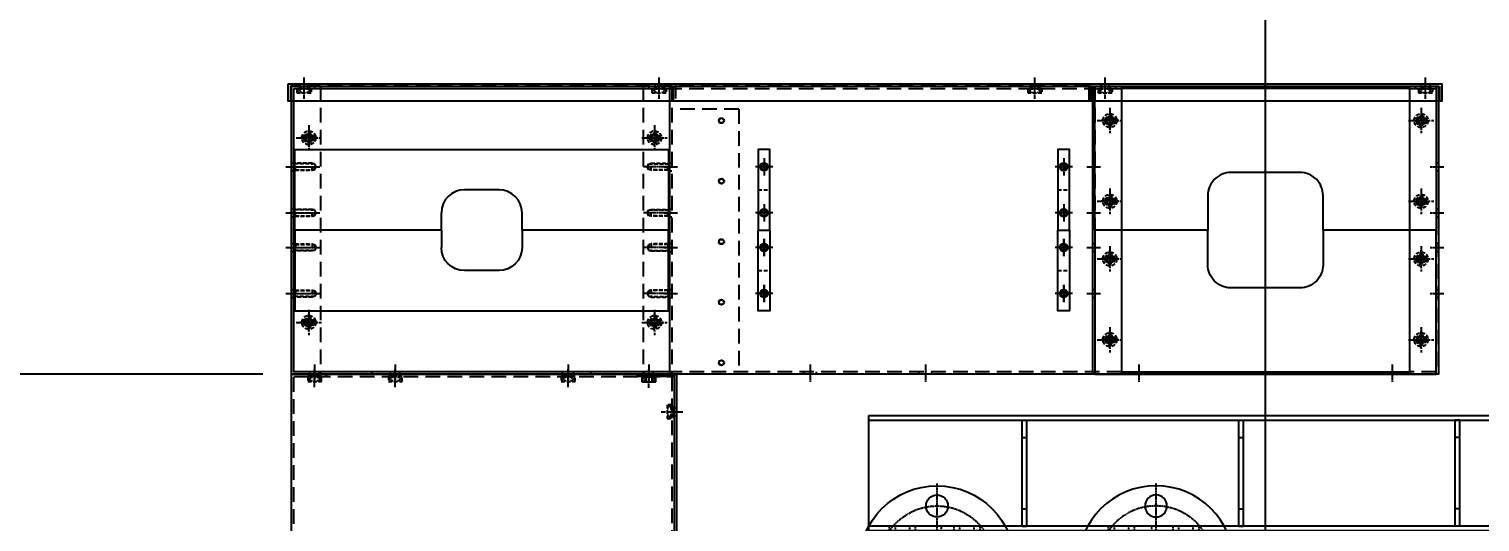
# Model space of a CAD drawing. Header units: millimetres. Extents: x -18234 to 26733, y 279 to 18488.
# Drawn here: x 5422 to 6681, y 6855 to 7283 of the extents above; entities that cross this region are included whole.
import ezdxf

# ---------------------------------------------------------------- set-up
doc = ezdxf.new("R2010")
doc.units = ezdxf.units.MM
for name, pattern in [('CENTER', [2, 1.25, -0.25, 0.25, -0.25]), ('CENTER1', [10, 7, -1, 1, -1]), ('HIDDEN2', [4.7625, 3.175, -1.5875]), ('HIDDENX2', [19.05, 12.7, -6.35]), ('PHANTOM', [2.5, 1.25, -0.25, 0.25, -0.25, 0.25, -0.25])]:
    doc.linetypes.add(name, pattern=pattern)
for name, color, linetype in [('BOM-UDEF', 3, 'Continuous'), ('CENTER', 1, 'CENTER'), ('CL', 1, 'CENTER'), ('PL', 5, 'PHANTOM'), ('THIN', 3, 'Continuous'), ('마크5', 254, 'Continuous')]:
    doc.layers.add(name, color=color, linetype=linetype)
doc.styles.add('ROAMNS', font='romans.shx', dxfattribs={"width": 0.8, "bigfont": 'whgtxt.shx'})
doc.dimstyles.new('20 한덕_도면칫수', dxfattribs={"dimscale": 20, "dimtxt": 3.3, "dimasz": 2, "dimexe": 0.65, "dimexo": 1.25, "dimgap": 1, "dimtad": 1, "dimdsep": 46, "dimtxsty": 'ROAMNS', "dimcen": 0, "dimclrd": 7, "dimclre": 7, "dimclrt": 2, "dimadec": 0, "dimazin": 2, "dimtp": 0.1, "dimtm": 0.1, "dimtfac": 0.71, "dimtmove": 0, "dimatfit": 3, "dimfxl": 1, "dimlwd": -1, "dimlwe": -1, "dimarcsym": 1})

# ---------------------------------------------------------------- blocks, each defined once
blk = doc.blocks.new('A$C2EF3131F')
at = {"linetype": 'HIDDEN2'}
h = blk.add_hatch(dxfattribs=at)
h.set_pattern_fill('ANSI31', color=2, scale=0.5, style=0)
h.set_pattern_definition([(45, (-11955.3411, -14227.6622), (-1.12253202, 1.12253202), [])])
h.paths.add_polyline_path([(6, 3), (6, 6), (1.8, 6), (1.8, 3)])
h.paths.add_polyline_path([(1.8, 4.25), (0, 4.25), (0, 3), (1.8, 3)])
h.paths.add_polyline_path([(1.8, -4.25), (1.8, -3), (0, -3), (0, -4.25)])
h.paths.add_polyline_path([(1.8, -3), (1.8, -6), (6, -6), (6, -3)])
at = {"color": 2, "linetype": 'HIDDEN2'}
for p, q in [((0, -4.25), (0, 4.25)), ((0, 4.25), (1.8, 4.25)), ((0, 3), (6, 3)), ((0, 2.6), (6, 2.6)), ((1.8, -6), (1.8, 6)), ((1.8, 6), (6, 6)), ((6, 6), (6, -6)), ((0, -2.6), (6, -2.6)), ((0, -3), (6, -3)), ((0, -4.25), (1.8, -4.25)), ((6, -6), (1.8, -6))]:
    blk.add_line(p, q, dxfattribs=at)
at = {"layer": 'CENTER', "color": 1, "linetype": 'CENTER', "ltscale": 3}
blk.add_line((11, 0), (-5, 0), dxfattribs=at)
blk = doc.blocks.new('A$C2D0A6EF8')
at = {"color": 2, "linetype": 'HIDDENX2'}
for p, q in [((10, 265), (10, 263)), ((-5, 0), (-5, 2)), ((5, 0), (5, 2)), ((10, 2), (10, 0)), ((65, 0), (65, 2)), ((75, 0), (75, 2)), ((215, 2), (215, 0)), ((225, 2), (225, 0))]:
    blk.add_line(p, q, dxfattribs=at)
at = {"color": 1, "linetype": 'CENTER1'}
for p, q in [((0, -5.5), (0, 7.5)), ((70, -5.5), (70, 7.5)), ((220, -5.5), (220, 7.5))]:
    blk.add_line(p, q, dxfattribs=at)
at = {"color": 4, "elevation": 2745.7}
blk.add_lwpolyline([(-20, 265), (312, 265), (312, 0), (-20, 0)], close=True, dxfattribs=at)
at = {"color": 2, "linetype": 'HIDDENX2', "elevation": 2745.7}
blk.add_lwpolyline([(-18, 263), (310, 263), (310, 2), (-18, 2)], close=True, dxfattribs=at)
at = {"color": 4, "xscale": -1, "rotation": 90}
for p in [(0, 264.8), (70, 264.8), (220, 264.8)]:
    blk.add_blockref('A$C2EF3131F', p, dxfattribs=at)
at = {"color": 4, "xscale": -1}
for p in [(311.8, 232.5, 2745.7), (311.8, 32.5, 2745.7)]:
    blk.add_blockref('A$C2EF3131F', p, dxfattribs=at)
blk = doc.blocks.new('hngfjjeay4w3')
h = blk.add_hatch()
h.set_pattern_fill('ANSI31', color=256, scale=0.5, style=0)
h.paths.add_polyline_path([(11961.3, 14230.7), (11961.3, 14233.7), (11957.1, 14233.7), (11957.1, 14230.7)])
h.paths.add_polyline_path([(11957.1, 14231.9), (11955.3, 14231.9), (11955.3, 14230.7), (11957.1, 14230.7)])
h.paths.add_polyline_path([(11957.1, 14223.4), (11957.1, 14224.7), (11955.3, 14224.7), (11955.3, 14223.4)])
h.paths.add_polyline_path([(11957.1, 14224.7), (11957.1, 14221.7), (11961.3, 14221.7), (11961.3, 14224.7)])
at = {"color": 6}
for p, q in [((11955.3, 14223.4, 0), (11955.3, 14231.9, 0)), ((11955.3, 14231.9, 0), (11957.1, 14231.9, 0)), ((11957.1, 14221.7, 0), (11957.1, 14233.7, 0)), ((11957.1, 14233.7, 0), (11961.3, 14233.7, 0)), ((11961.3, 14233.7, 0), (11961.3, 14221.7, 0)), ((11955.3, 14223.4, 0), (11957.1, 14223.4, 0)), ((11961.3, 14221.7, 0), (11957.1, 14221.7, 0))]:
    blk.add_line(p, q, dxfattribs=at)
for p, q in [((11955.3, 14230.7, 0), (11961.3, 14230.7, 0)), ((11955.3, 14224.7, 0), (11961.3, 14224.7, 0))]:
    blk.add_line(p, q)
at = {"color": 3}
for p, q in [((11955.3, 14230.3, 0), (11961.3, 14230.3, 0)), ((11955.3, 14225.1, 0), (11961.3, 14225.1, 0))]:
    blk.add_line(p, q, dxfattribs=at)
at = {"layer": 'CENTER', "color": 1, "linetype": 'CENTER', "ltscale": 3}
blk.add_line((11966.3, 14227.7, 0), (11950.3, 14227.7, 0), dxfattribs=at)
blk = doc.blocks.new('A$C560A243E')
at = {"color": 4}
for p, q in [((-32, 32.5, -2745.706869), (-32, 30.5, -2745.706869)), ((-13, 32.5), (-32, 32.5)), ((0, 30.5), (-32, 30.5)), ((-13, 32.5), (2, 32.5)), ((0, 30.5), (0, -232.5)), ((2, 32.5), (2, -232.5)), ((2, -232.5), (0, -232.5))]:
    blk.add_line(p, q, dxfattribs=at)
at = {"color": 1, "linetype": 'CENTER1'}
for p, q in [((-5.5, 0), (7.5, 0)), ((-5.5, -200), (7.5, -200))]:
    blk.add_line(p, q, dxfattribs=at)
at = {"color": 2, "linetype": 'HIDDENX2'}
for p, q in [((0, 3.5), (2, 3.5)), ((0, -3.5), (2, -3.5)), ((0, -196.5), (2, -196.5)), ((0, -203.5), (2, -203.5))]:
    blk.add_line(p, q, dxfattribs=at)
at = {"xscale": -1, "rotation": 90}
blk.add_blockref('hngfjjeay4w3', (14205.66225, 11987.141145, -0.000001), dxfattribs=at)
blk = doc.blocks.new('gfjteherz4')
at = {"color": 1, "linetype": 'CENTER1'}
blk.add_line((13418.6, 25056), (13440.6, 25056), dxfattribs=at)
at = {"color": 2, "linetype": 'HIDDEN2'}
for radius in [6, 4.25]:
    blk.add_circle((13429.6, 25056), radius, dxfattribs=at)
at = {"color": 3}
blk.add_circle((13429.6, 25056), 2.46, dxfattribs=at)
blk.add_arc((13429.6, 25056), 3, 285, 195)
at = {"layer": 'CENTER', "color": 1, "linetype": 'CENTER1'}
blk.add_line((13429.6, 25067), (13429.6, 25045), dxfattribs=at)
blk = doc.blocks.new('A$C00002856')
blk.add_blockref('gfjteherz4', (-13429.6, -25056))
blk = doc.blocks.new('A$C3484428E')
at = {"color": 2, "linetype": 'HIDDENX2'}
for p, q in [((-183.5, -2), (-183.5, 0)), ((-176.5, -2), (-176.5, 0)), ((-143.5, -2), (-143.5, 0)), ((-136.5, -2), (-136.5, 0)), ((-113.5, -2), (-113.5, 0)), ((-106.5, -2), (-106.5, 0)), ((-73.5, -2), (-73.5, 0)), ((-66.5, -2), (-66.5, 0)), ((-250, -20, -2745.7), (-248, -20, -2745.7)), ((0, -34.5), (-2, -34.5)), ((0, -45.5), (-2, -45.5)), ((0, -254.5), (-2, -254.5)), ((0, -265.5), (-2, -265.5)), ((-250, -280, -2745.7), (-248, -280, -2745.7)), ((-250, -298, -2745.7), (0, -298, -2745.7)), ((-183.5, -300, -2745.7), (-183.5, -298, -2745.7)), ((-176.5, -300, -2745.7), (-176.5, -298, -2745.7)), ((-143.5, -300, -2745.7), (-143.5, -298, -2745.7)), ((-136.5, -300, -2745.7), (-136.5, -298, -2745.7)), ((-113.5, -300, -2745.7), (-113.5, -298, -2745.7)), ((-106.5, -300, -2745.7), (-106.5, -298, -2745.7)), ((-73.5, -300, -2745.7), (-73.5, -298, -2745.7)), ((-66.5, -300, -2745.7), (-66.5, -298, -2745.7)), ((0, -439.5, 2745.7), (-2, -439.5, 2745.7)), ((0, -450.5, 2745.7), (-2, -450.5, 2745.7)), ((0, -539.5, 2745.7), (-2, -539.5, 2745.7)), ((0, -550.5, 2745.7), (-2, -550.5, 2745.7)), ((-230, -607, -2745.7), (-230, -665, -2745.7)), ((-230, -607, -5491.4), (-2, -607, -5491.4)), ((-250, -665, -2745.7), (0, -665, -2745.7)), ((-250, -667, -2745.7), (0, -667, -2745.7)), ((-183.5, -667, -2745.7), (-183.5, -665, -2745.7)), ((-176.5, -667, -2745.7), (-176.5, -665, -2745.7)), ((-143.5, -667, -2745.7), (-143.5, -665, -2745.7)), ((-136.5, -667, -2745.7), (-136.5, -665, -2745.7)), ((-113.5, -667, -2745.7), (-113.5, -665, -2745.7)), ((-106.5, -667, -2745.7), (-106.5, -665, -2745.7)), ((-73.5, -667, -2745.7), (-73.5, -665, -2745.7)), ((-66.5, -667, -2745.7), (-66.5, -665, -2745.7)), ((-250, -685, -2745.7), (-248, -685, -2745.7)), ((-250, -690, -2745.7), (0, -690, -2745.7)), ((0, -681), (-2, -681)), ((0, -689), (-2, -689)), ((0, -735, -2745.7), (-2, -735, -2745.7)), ((0, -750, -2745.7), (-2, -750, -2745.7)), ((0, -760, -2745.7), (-2, -760, -2745.7)), ((0, -901, -2745.7), (-2, -901, -2745.7)), ((0, -909, -2745.7), (-2, -909, -2745.7)), ((0, -925, -2745.7), (-2, -925, -2745.7)), ((-250, -970, -2745.7), (0, -970, -2745.7)), ((-250, -975, -2745.7), (-248, -975, -2745.7)), ((0, -971), (-2, -971)), ((0, -979), (-2, -979)), ((-183.5, -995), (-183.5, -993)), ((-176.5, -995), (-176.5, -993)), ((-143.5, -995), (-143.5, -993)), ((-136.5, -995), (-136.5, -993)), ((-113.5, -995), (-113.5, -993)), ((-106.5, -995), (-106.5, -993)), ((-73.5, -995), (-73.5, -993)), ((-66.5, -995), (-66.5, -993))]:
    blk.add_line(p, q, dxfattribs=at)
at = {"color": 1, "linetype": 'CENTER'}
for p, q in [((-180, -7), (-180, 5)), ((-140, -7), (-140, 5)), ((-110, -7), (-110, 5)), ((-70, -7), (-70, 5)), ((-8.5, -40, -2745.7), (6.5, -40, -2745.7)), ((-8.5, -260, -2745.7), (6.5, -260, -2745.7)), ((-180, -305, -2745.7), (-180, -293, -2745.7)), ((-140, -305, -2745.7), (-140, -293, -2745.7)), ((-110, -305, -2745.7), (-110, -293, -2745.7)), ((-70, -305, -2745.7), (-70, -293, -2745.7)), ((-187.5, -325), (-172.5, -325)), ((-180, -317.5), (-180, -332.5)), ((-147.5, -325), (-132.5, -325)), ((-140, -317.5), (-140, -332.5)), ((-117.5, -325), (-102.5, -325)), ((-110, -317.5), (-110, -332.5)), ((-77.5, -325), (-62.5, -325)), ((-70, -317.5), (-70, -332.5)), ((-8.5, -445), (6.5, -445)), ((-8.5, -545), (6.5, -545)), ((-180, -577.5), (-180, -592.5)), ((-140, -577.5), (-140, -592.5)), ((-110, -577.5), (-110, -592.5)), ((-70, -577.5), (-70, -592.5)), ((-187.5, -585), (-172.5, -585)), ((-147.5, -585), (-132.5, -585)), ((-117.5, -585), (-102.5, -585)), ((-77.5, -585), (-62.5, -585)), ((-180, -672, -2745.7), (-180, -660, -2745.7)), ((-140, -672, -2745.7), (-140, -660, -2745.7)), ((-110, -672, -2745.7), (-110, -660, -2745.7)), ((-70, -672, -2745.7), (-70, -660, -2745.7)), ((-8.5, -685), (6.5, -685)), ((-8.5, -755, -2745.7), (6.5, -755, -2745.7)), ((-8.5, -905, -2745.7), (6.5, -905, -2745.7)), ((-8.5, -975), (6.5, -975)), ((-180, -1000), (-180, -988)), ((-140, -1000), (-140, -988)), ((-110, -1000), (-110, -988)), ((-70, -1000), (-70, -988))]:
    blk.add_line(p, q, dxfattribs=at)
at = {"color": 4}
for p, q in [((-250, -25, -2745.7), (0, -25, -2745.7)), ((-248, -25), (-248, -275, -2745.7)), ((-2, -275), (-2, -25)), ((-250, -275, -2745.7), (0, -275, -2745.7)), ((-250, -300, -2745.7), (0, -300, -2745.7))]:
    blk.add_line(p, q, dxfattribs=at)
blk.add_lwpolyline([(-250, -995), (-250, 0), (0, 0), (0, -995)], close=True, dxfattribs=at)
at = {"color": 2, "linetype": 'HIDDENX2'}
for points in [[(-248, -25), (-248, -2), (-2, -2), (-2, -25)], [(-2, -275), (-2, -993), (-248, -993), (-248, -275)]]:
    blk.add_lwpolyline(points, dxfattribs=at)
at = {"color": 4}
for centre in [(-180, -325), (-140, -325), (-110, -325), (-70, -325), (-180, -585), (-140, -585), (-110, -585), (-70, -585)]:
    blk.add_circle(centre, 3.5, dxfattribs=at)
at = {"color": 40}
for centre, radius in [((-220, -622, -2745.7), 2.25), ((-220, -622, -2745.7), 2), ((-167.5, -622, -2745.7), 2.25), ((-167.5, -622, -2745.7), 2), ((-115, -622, -2745.7), 2.25), ((-115, -622, -2745.7), 2), ((-62.5, -622, -2745.7), 2.25), ((-62.5, -622, -2745.7), 2), ((-10, -622, -2745.7), 2.25), ((-10, -622, -2745.7), 2)]:
    blk.add_circle(centre, radius, dxfattribs=at)
at = {"color": 4}
for p in [(-249.8, -11, -2745.7), (-249.8, -289, -2745.7), (-249.8, -350, -2745.7), (-249.8, -676, -2745.7), (-249.8, -984, -2745.7)]:
    blk.add_blockref('A$C2EF3131F', p, dxfattribs=at)
at = {"color": 4, "rotation": 90}
for p in [(-220, -15, -2745.7), (-150, -15, -2745.7), (-100, -15, -2745.7), (-30, -15, -2745.7), (-220, -285, -2745.7), (-150, -285, -2745.7), (-100, -285, -2745.7), (-30, -285, -2745.7), (-205, -680, -2745.7), (-45, -680, -2745.7), (-205, -980, -2745.7), (-45, -980, -2745.7)]:
    blk.add_blockref('A$C00002856', p, dxfattribs=at)
blk = doc.blocks.new('A$C0DDD7515')
at = {"color": 1, "linetype": 'CENTER'}
for p, q in [((-292.5, 0), (-307.5, 0)), ((-300, 7.5), (-300, -7.5)), ((-7.5, 0), (7.5, 0)), ((0, 7.5), (0, -7.5)), ((-292.5, -160), (-307.5, -160)), ((-300, -167.5), (-300, -152.5)), ((-7.5, -160), (7.5, -160)), ((0, -167.5), (0, -152.5))]:
    blk.add_line(p, q, dxfattribs=at)
at = {"color": 4}
blk.add_lwpolyline([(-313, 43), (13, 43), (13, -203), (-313, -203)], close=True, dxfattribs=at)
for centre in [(-300, 0), (0, 0), (-300, -160), (0, -160)]:
    blk.add_circle(centre, 3.5, dxfattribs=at)
blk = doc.blocks.new('A$C2A0D0498')
at = {"color": 1, "linetype": 'CENTER'}
for p, q in [((-262.5, 0), (-277.5, 0)), ((-270, 7.5), (-270, -7.5)), ((-7.5, 0), (7.5, 0)), ((0, 7.5), (0, -7.5)), ((-270, -62.5), (-270, -77.5)), ((0, -62.5), (0, -77.5)), ((-262.5, -70), (-277.5, -70)), ((-7.5, -70), (7.5, -70))]:
    blk.add_line(p, q, dxfattribs=at)
at = {"color": 2}
blk.add_lwpolyline([(-185, -95), (-283, -95), (-283, 30), (13, 30), (13, -95), (-85, -95)], dxfattribs=at)
blk.add_lwpolyline([(-85, -95), (-85, -65, 0.414214), (-105, -45), (-165, -45, 0.414214), (-185, -65), (-185, -95)], format="xyb", dxfattribs=at)
for centre in [(-270, 0), (0, 0), (-270, -70), (0, -70)]:
    blk.add_circle(centre, 3.5, dxfattribs=at)
blk = doc.blocks.new('A$C489F1F78')
at = {"color": 2, "linetype": 'HIDDENX2'}
for p, q in [((681, 0), (-12, 0, 2745.7)), ((-12, 0), (-12, -13)), ((-3.5, 0), (-3.5, 2)), ((3.5, 0), (3.5, 2)), ((304.5, 0), (304.5, 2)), ((311.5, 0), (311.5, 2)), ((320, 0), (320, -13)), ((322, 2), (322, -13)), ((630.5, 0, 2745.7), (630.5, 2, 2745.7)), ((637.5, 0, 2745.7), (637.5, 2, 2745.7))]:
    blk.add_line(p, q, dxfattribs=at)
at = {"color": 1, "linetype": 'CENTER1'}
for p, q in [((0, -5.5), (0, 7.5)), ((308, -5.5), (308, 7.5)), ((634, -5.5, 2745.7), (634, 7.5, 2745.7))]:
    blk.add_line(p, q, dxfattribs=at)
at = {"color": 4, "elevation": 2745.7}
blk.add_lwpolyline([(-14, 2), (681, 2), (681, -13), (-14, -13)], close=True, dxfattribs=at)
blk = doc.blocks.new('A$C31607E63')
at = {"color": 1, "linetype": 'CENTER1'}
for p, q in [((5.5, 0), (-7.5, 0)), ((5.5, -278), (-7.5, -278))]:
    blk.add_line(p, q, dxfattribs=at)
at = {"color": 2, "linetype": 'HIDDENX2'}
for p, q in [((0, 3.5), (-2, 3.5)), ((0, -292, 2745.7), (0, 12, 2745.7)), ((0, 12, 2745.7), (13, 12, 2745.7)), ((0, -3.5), (-2, -3.5)), ((0, -274.5), (-2, -274.5)), ((0, -281.5), (-2, -281.5)), ((13, -290, 2745.7), (0, -290, 2745.7))]:
    blk.add_line(p, q, dxfattribs=at)
at = {"color": 4, "elevation": 2745.7}
blk.add_lwpolyline([(-2, -292), (-2, 14), (13, 14), (13, -292)], close=True, dxfattribs=at)
blk = doc.blocks.new('A$C6AFE6019')
at = {"color": 1, "linetype": 'CENTER'}
for p, q in [((7.5, 0), (-7.5, 0)), ((0, 7.5), (0, -7.5)), ((0, -32.5), (0, -47.5)), ((7.5, -40), (-7.5, -40))]:
    blk.add_line(p, q, dxfattribs=at)
at = {"linetype": 'HIDDEN2'}
blk.add_line((-5, -20, 2745.7), (5, -20, 2745.7), dxfattribs=at)
at = {"color": 2}
blk.add_lwpolyline([(5, -55), (5, 15), (-5, 15), (-5, -55)], close=True, dxfattribs=at)
for centre in [(0, 0), (0, -40)]:
    blk.add_circle(centre, 2.55)
at = {"layer": 'THIN'}
for centre in [(0, 0), (0, -40)]:
    blk.add_arc(centre, 3, 165, 75, dxfattribs=at)
blk = doc.blocks.new('A$C087B1DCD')
at = {"linetype": 'HIDDEN2'}
for p, q in [((-309, -3), (-309, 3)), ((-307, -2.6), (-307, 2.6)), ((-17, -2.6), (-17, 2.6)), ((-15, -3), (-15, 3)), ((-309, -43), (-309, -37)), ((-307, -42.6), (-307, -37.4)), ((-17, -42.6), (-17, -37.4)), ((-15, -43), (-15, -37))]:
    blk.add_line(p, q, dxfattribs=at)
at = {"color": 2}
for p, q in [((-147, -20), (-177, -20)), ((-197, -55), (-197, -40)), ((-127, -55), (-127, -40))]:
    blk.add_line(p, q, dxfattribs=at)
blk.add_lwpolyline([(-197, -55), (-324, -55), (-324, 15), (0, 15), (0, -55), (-127, -55)], dxfattribs=at)
at = {"linetype": 'HIDDEN2'}
for points in [[(-308.2, 2.6), (-309, 3), (-324, 3)], [(-324, -3), (-323.6, -2.6), (-323.6, 2.6), (-324, 3)], [(-323.6, -2.6), (-307, -2.6), (-305.5, 0), (-307, 2.6), (-323.6, 2.6)], [(-0.4, -2.6), (-17, -2.6), (-18.5, 0), (-17, 2.6), (-0.4, 2.6)], [(-15.8, 2.6), (-15, 3), (0, 3)], [(0, -3), (-0.4, -2.6), (-0.4, 2.6), (0, 3)], [(-324, -3), (-309, -3), (-308.2, -2.6)], [(0, -3), (-15, -3), (-15.8, -2.6)], [(-308.2, -37.4), (-309, -37), (-324, -37)], [(-324, -43), (-323.6, -42.6), (-323.6, -37.4), (-324, -37)], [(-323.6, -42.6), (-307, -42.6), (-305.5, -40), (-307, -37.4), (-323.6, -37.4)], [(-0.4, -42.6), (-17, -42.6), (-18.5, -40), (-17, -37.4), (-0.4, -37.4)], [(-15.8, -37.4), (-15, -37), (0, -37)], [(0, -43), (-0.4, -42.6), (-0.4, -37.4), (0, -37)], [(-324, -43), (-309, -43), (-308.2, -42.6)], [(0, -43), (-15, -43), (-15.8, -42.6)]]:
    blk.add_lwpolyline(points, dxfattribs=at)
at = {"color": 2}
for centre, start, end in [((-177, -40), 90, 180), ((-147, -40), 0, 90)]:
    blk.add_arc(centre, 20, start, end, dxfattribs=at)
at = {"layer": 'CENTER'}
for p, q in [((-327, 0), (-302.5, 0)), ((3, 0), (-21.5, 0)), ((-327, -40), (-302.5, -40)), ((3, -40), (-21.5, -40))]:
    blk.add_line(p, q, dxfattribs=at)
blk = doc.blocks.new('A$C4CF1542E')
at = {"rotation": 270}
for name, p in [('A$C3484428E', (1687.6, 2259)), ('A$C31607E63', (1676.6, 2509, -2745.7))]:
    blk.add_blockref(name, p, dxfattribs=at)
for name, p in [('A$C489F1F78', (703.6, 2509)), ('A$C0DDD7515', (1007.6, 2464, -2745.7)), ('A$C2A0D0498', (1672.6, 2479, -2745.7)), ('A$C087B1DCD', (1019.6, 2439, -2745.7)), ('A$C6AFE6019', (1102.6, 2439)), ('A$C6AFE6019', (1362.6, 2439)), ('A$C2D0A6EF8', (712.6, 1994, -2745.7)), ('A$C560A243E', (1024.6, 2226.5))]:
    blk.add_blockref(name, p)
at = {"xscale": -1, "rotation": 180}
for name, p in [('A$C087B1DCD', (1019.6, 2329, -2745.7)), ('A$C6AFE6019', (1102.6, 2329)), ('A$C6AFE6019', (1362.6, 2329)), ('A$C2A0D0498', (1672.6, 2289, -2745.7))]:
    blk.add_blockref(name, p, dxfattribs=at)
blk = doc.blocks.new('*D677')
at = {"color": 7, "linetype": 'ByBlock', "transparency": 16777216}
for p, q in [((5625.2, 6983.1), (4758.6, 6983.1)), ((4771.6, 6943.1), (4771.6, 6758.1)), ((5625.2, 6718.1), (4758.6, 6718.1))]:
    blk.add_line(p, q, dxfattribs=at)
at = {"color": 7, "transparency": 16777216}
for points in [[(4765, 6943.1), (4778.3, 6943.1), (4771.6, 6983.1)], [(4765, 6758.1), (4778.3, 6758.1), (4771.6, 6718.1)]]:
    blk.add_solid(points, dxfattribs=at)
at = {"layer": 'DEFPOINTS', "color": 0, "transparency": 16777216}
for p in [(5650.2, 6983.1), (4771.6, 6718.1), (5650.2, 6718.1)]:
    blk.add_point(p, dxfattribs=at)
at = {"color": 2, "transparency": 16777216, "insert": (4718.6, 6850.6), "char_height": 66, "attachment_point": 5, "rotation": 90, "style": 'ROAMNS'}
blk.add_mtext('265', dxfattribs=at)
blk = doc.blocks.new('HS_BOM', base_point=(-3113.6, 16316.3))
at = {"layer": 'BOM-UDEF'}
blk.add_circle((-3113.6, 16316.3), 0.25, dxfattribs=at)
blk = doc.blocks.new('A$C386F4B6A')
at = {"ltscale": 0.5}
for centre, radius in [((69.5, 69.5), 67.5), ((69.5, 119.5), 9.5), ((69.5, 69.5), 21.4), ((19.5, 69.5), 9.5), ((119.5, 69.5), 9.5), ((69.5, 19.5), 9.5)]:
    blk.add_circle(centre, radius, dxfattribs=at)
at = {"layer": 'CL', "ltscale": 0.5}
for p, q in [((69.5, 139), (69.5, 0)), ((0, 69.5), (139, 69.5))]:
    blk.add_line(p, q, dxfattribs=at)
blk.add_circle((69.5, 69.5), 50, dxfattribs=at)
at = {"layer": 'PL', "ltscale": 0.5}
blk.add_circle((69.5, 69.5), 16, dxfattribs=at)
at = {"layer": 'BOM-UDEF', "ltscale": 0.5}
blk.add_blockref('HS_BOM', (73.2, 100.3), dxfattribs=at)
blk = doc.blocks.new('A$C27025287')
at = {"layer": '마크5'}
blk.add_blockref('A$C386F4B6A', (70.5, 1369.8), dxfattribs=at)
at = {"layer": '마크5', "xscale": -1}
blk.add_blockref('A$C386F4B6A', (399.5, 1369.8), dxfattribs=at)
blk = doc.blocks.new('ASDFASFDSDFSAFSA')
at = {"color": 2, "linetype": 'HIDDEN2', "ltscale": 0.5}
for p, q in [((123681, -680.1), (123681, -676.1)), ((123703.5, -680.1), (123703.5, -676.1))]:
    blk.add_line(p, q, dxfattribs=at)
at = {"layer": 'CL', "ltscale": 0.5}
for p, q in [((123686, -681.1), (123686, -675.1)), ((123698.5, -681.1), (123698.5, -675.1))]:
    blk.add_line(p, q, dxfattribs=at)
blk = doc.blocks.new('A$C0C0B05EA')
at = {"color": 4, "ltscale": 0.5}
for p, q in [((0, 92), (4, 92)), ((0, 92), (0, 0)), ((4, 92), (4, 0)), ((0, 77), (4, 77)), ((0, 15), (4, 15)), ((0, 0), (4, 0))]:
    blk.add_line(p, q, dxfattribs=at)
blk = doc.blocks.new('A$C1542270D')
at = {"ltscale": 0.5}
for p, q in [((646, 100), (0, 100)), ((0, 100), (0, 0)), ((646, 100), (0, 100)), ((646, 96), (0, 96)), ((646, 0), (646, 100)), ((0, 4), (646, 4)), ((0, 0), (646, 0))]:
    blk.add_line(p, q, dxfattribs=at)
at = {"color": 4}
for p in [(-123663.2, 776.1), (-123607.2, 776.1), (-123473.2, 776.1), (-123417.2, 776.1)]:
    blk.add_blockref('ASDFASFDSDFSAFSA', p, dxfattribs=at)
at = {"color": 4, "ltscale": 0.5}
for p in [(133.2, 4), (321, 4)]:
    blk.add_blockref('A$C0C0B05EA', p, dxfattribs=at)
at = {"color": 4, "ltscale": 0.5, "xscale": -1}
blk.add_blockref('A$C0C0B05EA', (512.8, 4), dxfattribs=at)

msp = doc.modelspace()

# ---------------------------------------------------------------- linework, layer by layer
msp.add_line((6495.208, 6516.135), (6495.208, 12768.739))

# ---------------------------------------------------------------- block references
for name, p in [('A$C4CF1542E', (4957.601, 4724.135)), ('A$C27025287', (6070.207, 5379.632))]:
    msp.add_blockref(name, p)
at = {"xscale": -1, "rotation": 180}
msp.add_blockref('A$C1542270D', (6151.017, 6947.332), dxfattribs=at)

# ---------------------------------------------------------------- dimensions: what is measured, and where the dimension line sits
dim = msp.add_linear_dim(base=(4771.628, 6718.135), p1=(5650.208, 6983.135), p2=(5650.208, 6718.135), angle=90, dimstyle='20 한덕_도면칫수')
dim.commit()
dim.dimension.update_dxf_attribs({"geometry": '*D677', "text_midpoint": (4718.628, 6850.635)})

doc.saveas('drawing.dxf')
